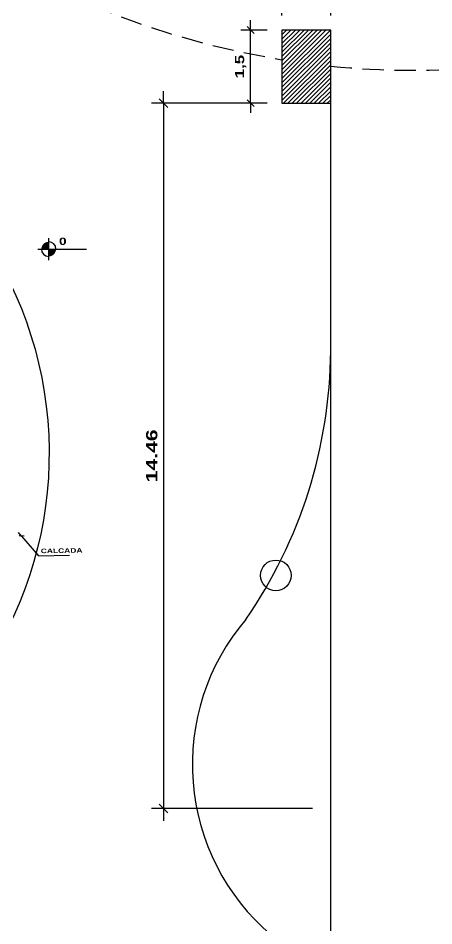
# Model space of a CAD drawing. Extents: x 346 to 515, y 162 to 297.
# Drawn here: x 449.03 to 457.56, y 208.13 to 226.74 of the extents above; entities that cross this region are included whole.
import ezdxf

# ---------------------------------------------------------------- set-up
doc = ezdxf.new("R2010")
doc.units = 0
doc.header["$LTSCALE"] = 35
doc.linetypes.add('HIDDEN', pattern=[0.375, 0.25, -0.125])
doc.layers.get('0').update_dxf_attribs({"linetype": 'CONTINUOUS'})
doc.layers.get('DEFPOINTS').update_dxf_attribs({"color": 2, "linetype": 'CONTINUOUS'})
for name, color, linetype in [('ACHURIAS', 1, 'CONTINUOUS'), ('COTA', 13, 'CONTINUOUS'), ('COTAS_100', 13, 'CONTINUOUS'), ('COTAS_125', 13, 'CONTINUOUS'), ('COTAS_50', 13, 'CONTINUOUS'), ('L_DECA', 7, 'CONTINUOUS'), ('LINVISTA', 13, 'CONTINUOUS'), ('PAREDEVISTA', 1, 'CONTINUOUS'), ('PILARES', 1, 'CONTINUOUS')]:
    doc.layers.add(name, color=color, linetype=linetype)
doc.styles.add('REGUA60', font='cityb___.ttf', dxfattribs={"width": 1.4})
doc.dimstyles.get("Standard").update_dxf_attribs({"dimtxt": 0.18, "dimasz": 0.18, "dimexe": 0.18, "dimexo": 0.0625, "dimgap": 0.09, "dimtad": 0, "dimtih": 1, "dimtoh": 1, "dimdec": 4, "dimzin": 0, "dimdsep": 46, "dimtxsty": 'Standard', "dimcen": 0.09, "dimadec": 0, "dimazin": 0, "dimtfac": 1, "dimtdec": 4, "dimtofl": 0, "dimtmove": 0, "dimatfit": 3, "dimfxl": 1, "dimtolj": 1, "dimtzin": 0, "dimarcsym": 0})

# ---------------------------------------------------------------- blocks, each defined once
blk = doc.blocks.new('COTATR')
at = {"color": 6}
blk.add_line((-71, -71), (71, 71), dxfattribs=at)
at = {"color": 0, "linetype": 'ByBlock'}
blk.add_line((0, 0), (200, 0), dxfattribs=at)
blk = doc.blocks.new('*D29')
at = {"color": 0, "linetype": 'ByBlock'}
for p, q in [((453.315, 224.998), (451.011, 224.998)), ((451.261, 224.997), (451.261, 210.534)), ((454.315, 210.533), (451.011, 210.533))]:
    blk.add_line(p, q, dxfattribs=at)
at = {"layer": 'DEFPOINTS', "color": 0, "linetype": 'ByBlock'}
for p in [(453.69, 224.998), (451.261, 210.533), (454.69, 210.533)]:
    blk.add_point(p, dxfattribs=at)
at = {"color": 0, "linetype": 'ByBlock', "xscale": 0.00125, "yscale": 0.00125, "zscale": 0.00125}
for p, rotation in [((451.261, 224.998), 90), ((451.261, 210.533), 270)]:
    blk.add_blockref('COTATR', p, dxfattribs=dict(at, rotation=rotation))
at = {"color": 2, "linetype": 'ByBlock', "insert": (451.02, 217.766), "char_height": 0.2313, "attachment_point": 5, "rotation": 90, "style": 'REGUA60'}
blk.add_mtext('\\A1;14.46', dxfattribs=at)
blk = doc.blocks.new('*D33')
at = {"color": 0, "linetype": 'ByBlock'}
for p, q in [((453.39, 223.981), (452.846, 223.981)), ((453.046, 222.482), (453.046, 223.98)), ((453.39, 222.481), (452.846, 222.481))]:
    blk.add_line(p, q, dxfattribs=at)
at = {"layer": 'DEFPOINTS', "color": 0, "linetype": 'ByBlock'}
for p in [(453.046, 223.981), (453.69, 223.981), (453.69, 222.481)]:
    blk.add_point(p, dxfattribs=at)
at = {"color": 0, "linetype": 'ByBlock', "xscale": 0.001, "yscale": 0.001, "zscale": 0.001}
for p, rotation in [((453.046, 223.981), 90), ((453.046, 222.481), 270)]:
    blk.add_blockref('COTATR', p, dxfattribs=dict(at, rotation=rotation))
at = {"color": 2, "linetype": 'ByBlock', "insert": (452.843, 223.231), "char_height": 0.185, "attachment_point": 5, "rotation": 90, "style": 'REGUA60'}
blk.add_mtext('\\A1;1,5', dxfattribs=at)
blk = doc.blocks.new('*D34')
at = {"color": 0, "linetype": 'ByBlock'}
for p, q in [((453.69, 224.281), (453.69, 224.915)), ((454.69, 224.281), (454.69, 224.915)), ((453.691, 224.715), (454.689, 224.715))]:
    blk.add_line(p, q, dxfattribs=at)
at = {"layer": 'DEFPOINTS', "color": 0, "linetype": 'ByBlock'}
for p in [(454.69, 224.715), (453.69, 223.981), (454.69, 223.981)]:
    blk.add_point(p, dxfattribs=at)
at = {"color": 0, "linetype": 'ByBlock', "xscale": 0.001, "yscale": 0.001, "zscale": 0.001, "rotation": 180}
blk.add_blockref('COTATR', (453.69, 224.715), dxfattribs=at)
at = {"color": 0, "linetype": 'ByBlock', "xscale": 0.001, "yscale": 0.001, "zscale": 0.001}
blk.add_blockref('COTATR', (454.69, 224.715), dxfattribs=at)
at = {"color": 2, "linetype": 'ByBlock', "insert": (454.19, 224.906), "char_height": 0.185, "attachment_point": 5, "style": 'REGUA60'}
blk.add_mtext('\\A1;1', dxfattribs=at)
blk = doc.blocks.new('*D35')
at = {"color": 0, "linetype": 'ByBlock'}
blk.add_line((433.237, 223.781), (431.572, 225.294), dxfattribs=at)
at = {"layer": 'DEFPOINTS', "color": 0, "linetype": 'ByBlock'}
for p in [(431.572, 225.294), (474.876, 185.935)]:
    blk.add_point(p, dxfattribs=at)
at = {"color": 0, "linetype": 'ByBlock', "xscale": 0.001, "yscale": 0.001, "zscale": 0.001, "rotation": 137.7321252080714}
blk.add_blockref('COTATR', (431.572, 225.294), dxfattribs=at)
at = {"color": 2, "linetype": 'ByBlock', "insert": (432.922, 224.328), "char_height": 0.185, "attachment_point": 5, "rotation": 317.7321, "style": 'REGUA60'}
blk.add_mtext('\\A1;R58.52', dxfattribs=at)
blk = doc.blocks.new('*D88')
at = {"color": 0, "linetype": 'ByBlock'}
for p, q in [((456.027, 242.63), (455.071, 242.519)), ((455.32, 242.546), (457.277, 225.662)), ((457.985, 225.743), (457.029, 225.632))]:
    blk.add_line(p, q, dxfattribs=at)
at = {"layer": 'DEFPOINTS', "color": 0, "linetype": 'ByBlock'}
for p in [(456.4, 242.673), (458.357, 225.786), (457.277, 225.661)]:
    blk.add_point(p, dxfattribs=at)
at = {"color": 0, "linetype": 'ByBlock', "xscale": 0.00125, "yscale": 0.00125, "zscale": 0.00125}
for p, rotation in [((455.319, 242.548), 96.61215025799608), ((457.277, 225.661), 276.6121502579961)]:
    blk.add_blockref('COTATR', p, dxfattribs=dict(at, rotation=rotation))
at = {"color": 2, "linetype": 'ByBlock', "insert": (456.631, 233.309), "char_height": 0.2313, "attachment_point": 5, "rotation": 276.6122, "style": 'REGUA60'}
blk.add_mtext('\\A1;17', dxfattribs=at)
blk = doc.blocks.new('NIVELPB')
at = {"linetype": 'ByBlock'}
for p, q in [((0, -2.25), (0, 2.25)), ((-2.25, 0), (7.75, 0))]:
    blk.add_line(p, q, dxfattribs=at)
at = {"linetype": 'ByBlock', "const_width": 1.5}
for points in [[(-0.75, 0, -0.414214), (0, 0.75, -0.618034)], [(0, -0.75, 0.414214), (0.75, 0, 0.618034)]]:
    blk.add_lwpolyline(points, format="xyb", dxfattribs=at)
at = {"linetype": 'ByBlock'}
for start, end in [(180, 270), (0, 90)]:
    blk.add_arc((0, 0), 1.5, start, end, dxfattribs=at)
at = {"color": 0, "linetype": 'ByBlock', "style": 'REGUA60', "width": 1.4}
blk.add_attdef('COTAPISO', (2.12, 0.85), '', height=1.5, dxfattribs=at)

msp = doc.modelspace()

# ---------------------------------------------------------------- hatches: boundary and pattern name
at = {"layer": 'ACHURIAS'}
h = msp.add_hatch(dxfattribs=at)
h.set_pattern_fill('ANSI31', color=256, scale=0.02, style=0)
h.set_pattern_definition([(45, (0.756064, 2.51735), (-0.044901281, 0.044901281), [])])
h.paths.add_polyline_path([(454.44563, 224.99805), (455.44563, 224.99805), (455.44563, 226.49805), (454.44563, 226.49805)])
h.paths.add_polyline_path([(459.6755, 224.99805), (458.6755, 224.99805), (458.6755, 226.49805), (459.6755, 226.49805)])

# ---------------------------------------------------------------- linework, layer by layer
at = {"layer": 'L_DECA'}
msp.add_line((455.44563, 219.91304), (455.44563, 224.99805), dxfattribs=at)
msp.add_circle((454.32118, 215.31557), 0.31463, dxfattribs=at)
for centre, radius, start, end in [((445.64657, 219.98698), 9.79934, 325.317738, 359.567696), ((457.19352, 211.43526), 4.5854, 139.538292, 229.538292)]:
    msp.add_arc(centre, radius, start, end, dxfattribs=at)
at = {"layer": 'LINVISTA', "color": 1}
msp.add_line((455.44563, 202.62093), (455.44563, 224.99805), dxfattribs=at)
at = {"layer": 'LINVISTA', "linetype": 'HIDDEN', "ltscale": 0.05}
for start, end in [(278.523321, 91.474248), (178.525752, 260.826345), (264.226062, 275.128425)]:
    msp.add_arc((457.1559, 242.67297), 17, start, end, dxfattribs=at)
at = {"layer": 'PAREDEVISTA'}
msp.add_lwpolyline([(428.58714, 221.80773, 0.4113889), (435.29661, 222.71131, -1.19172322), (445.9464, 211.04624, -0.09118178), (448.28005, 202.63954, -2.52895172)], format="xyb", dxfattribs=at)
at = {"layer": 'PILARES'}
msp.add_lwpolyline([(454.44563, 224.99805), (455.44563, 224.99805), (455.44563, 226.49805), (454.44563, 226.49805)], close=True, dxfattribs=at)

# ---------------------------------------------------------------- block references
at = {"layer": 'COTA', "color": 2, "xscale": 0.1, "yscale": 0.1, "zscale": 0.1}
msp.add_blockref('NIVELPB', (449.6602, 222.00598), dxfattribs=at).add_auto_attribs({'COTAPISO': '0'})

# ---------------------------------------------------------------- texts
at = {"layer": 'COTAS_50', "color": 2, "insert": (449.49784, 215.81552), "char_height": 0.0925, "attachment_point": 4, "rotation": 0.81, "style": 'REGUA60'}
msp.add_mtext('CALCADA ', dxfattribs=at)

# ---------------------------------------------------------------- dimensions: what is measured, and where the dimension line sits
at = {"layer": 'COTAS_100'}
dim = msp.add_linear_dim(base=(455.44563, 227.23233), p1=(454.44563, 226.49805), p2=(455.44563, 226.49805), dimstyle='Standard', override={"dimscale": 0.1, "dimtxt": 1.85, "dimasz": 0.01, "dimexe": 2, "dimexo": 3, "dimgap": 0.98, "dimtad": 1, "dimtih": 0, "dimtoh": 0, "dimdec": 2, "dimrnd": 0.01, "dimzin": 8, "dimlunit": 6, "dimtxsty": 'REGUA60', "dimblk": 'COTATR', "dimcen": 4, "dimdle": 4, "dimclrt": 2, "dimaunit": 1}, dxfattribs=at)
dim.commit()
dim.dimension.update_dxf_attribs({"geometry": '*D34', "text_midpoint": (454.94563, 224.90594), "insert": (0.75606, 2.51735)})
dim = msp.add_linear_dim(base=(453.80199, 226.49805), p1=(454.44563, 224.99805), p2=(454.44563, 226.49805), angle=90, dimstyle='Standard', override={"dimscale": 0.1, "dimtxt": 1.85, "dimasz": 0.01, "dimexe": 2, "dimexo": 3, "dimgap": 0.98, "dimtad": 1, "dimtih": 0, "dimtoh": 0, "dimdec": 2, "dimrnd": 0.01, "dimzin": 8, "dimlunit": 6, "dimtxsty": 'REGUA60', "dimblk": 'COTATR', "dimcen": 4, "dimdle": 4, "dimclrt": 2, "dimaunit": 1}, dxfattribs=at)
dim.commit()
dim.dimension.update_dxf_attribs({"geometry": '*D33', "text_midpoint": (453.59928, 223.2307), "insert": (0.75606, 2.51735)})
dim = msp.add_radius_dim(center=(475.63193, 185.93498), mpoint=(432.3282, 225.29399), dimstyle='Standard', override={"dimscale": 0.1, "dimtxt": 1.85, "dimasz": 0.01, "dimexe": 2, "dimexo": 3, "dimgap": 0.98, "dimtad": 1, "dimtih": 0, "dimtoh": 0, "dimdec": 2, "dimrnd": 0.01, "dimzin": 8, "dimlunit": 6, "dimtxsty": 'REGUA60', "dimblk": 'COTATR', "dimcen": 4, "dimdle": 4, "dimclrt": 2, "dimaunit": 1}, dxfattribs=at)
dim.commit()
dim.dimension.update_dxf_attribs({"geometry": '*D35', "text_midpoint": (433.54797, 224.18533), "dimtype": 164, "insert": (0.75606, 0)})
at = {"layer": 'COTAS_125'}
dim = msp.add_linear_dim(base=(458.03303, 225.66081), p1=(457.1559, 242.67297), p2=(459.11341, 225.78605), angle=276.61215, dimstyle='Standard', override={"dimscale": 0.125, "dimtxt": 1.85, "dimasz": 0.01, "dimexe": 2, "dimexo": 3, "dimgap": 0.98, "dimtad": 1, "dimtih": 0, "dimtoh": 0, "dimdec": 2, "dimrnd": 0.01, "dimzin": 8, "dimlunit": 6, "dimtxsty": 'REGUA60', "dimblk": 'COTATR', "dimcen": 4, "dimdle": 4, "dimclrt": 2, "dimaunit": 1}, dxfattribs=at)
dim.commit()
dim.dimension.update_dxf_attribs({"geometry": '*D88', "text_midpoint": (457.14965, 233.2815), "dimtype": 161, "insert": (0.75606, 0)})
dim = msp.add_linear_dim(base=(452.01716, 210.53324), p1=(454.44563, 224.99805), p2=(455.44563, 210.53324), angle=90, dimstyle='Standard', override={"dimscale": 0.125, "dimtxt": 1.85, "dimasz": 0.01, "dimexe": 2, "dimexo": 3, "dimgap": 0.98, "dimtad": 1, "dimtih": 0, "dimtoh": 0, "dimdec": 2, "dimrnd": 0.01, "dimzin": 8, "dimlunit": 6, "dimtxsty": 'REGUA60', "dimblk": 'COTATR', "dimcen": 4, "dimdle": 4, "dimclrt": 2, "dimaunit": 1}, dxfattribs=at)
dim.commit()
dim.dimension.update_dxf_attribs({"geometry": '*D29', "text_midpoint": (451.77629, 217.76564), "insert": (0.75606, 0)})

# ---------------------------------------------------------------- leaders
at = {"layer": 'COTAS_50', "annotation_type": 0, "has_hookline": 1, "hookline_direction": 0, "text_width": 0.58831, "horizontal_direction": (0.9999, 0.014137, 0)}
msp.add_leader([(449.10458, 216.12), (449.4497, 215.71929), (449.4502, 215.7193)], dimstyle='Standard', override={"dimscale": 0.05, "dimtxt": 1.85, "dimasz": 0.01, "dimexe": 2, "dimexo": 3, "dimgap": 0.98, "dimtad": 1, "dimtih": 0, "dimtoh": 0, "dimdec": 2, "dimrnd": 0.01, "dimzin": 8, "dimtxsty": 'REGUA60', "dimcen": 4, "dimdle": 4, "dimclrt": 2, "dimaunit": 1, "dimldrblk": 'COTATR'}, dxfattribs=at)

doc.saveas('drawing.dxf')
